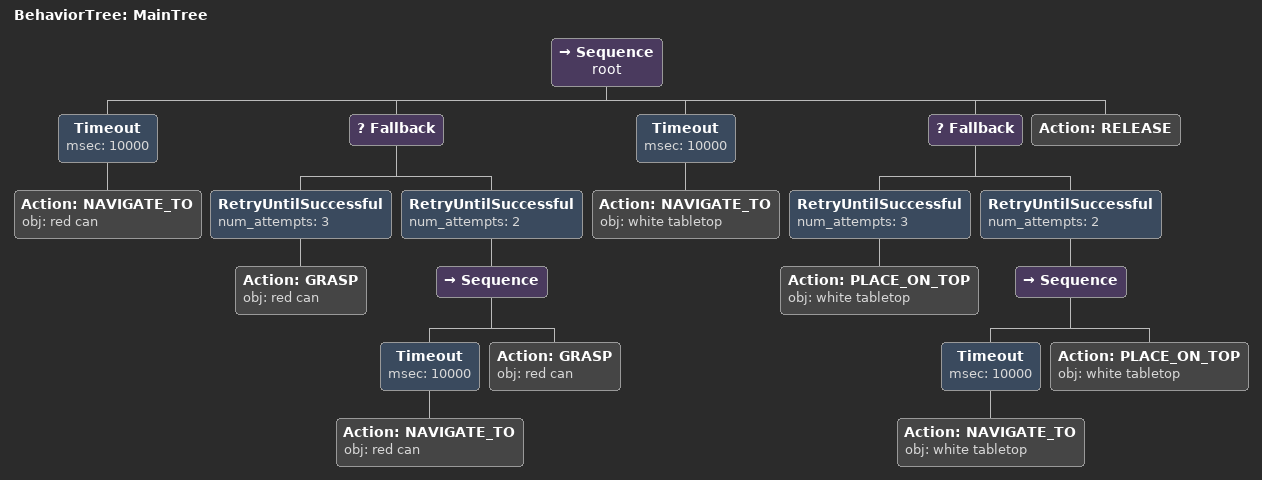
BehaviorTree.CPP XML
<root main_tree_to_execute="MainTree">
  <BehaviorTree ID="MainTree">
    <Sequence name="root">
      <!-- Timeout: Prevent getting stuck navigating to red can -->
      <Timeout msec="10000">
        <Action ID="NAVIGATE_TO" obj="red can"/>
      </Timeout>
      <!-- Fallback: Robust grasp with retry and recovery -->
      <Fallback>
        <!-- Primary attempt: Grasp the red can -->
        <RetryUntilSuccessful num_attempts="3">
          <Action ID="GRASP" obj="red can"/>
        </RetryUntilSuccessful>
        <!-- Recovery: Retry navigation and grasp if initial attempts fail -->
        <RetryUntilSuccessful num_attempts="2">
          <Sequence>
            <Timeout msec="10000">
              <Action ID="NAVIGATE_TO" obj="red can"/>
            </Timeout>
            <Action ID="GRASP" obj="red can"/>
          </Sequence>
        </RetryUntilSuccessful>
      </Fallback>
      <!-- Timeout: Prevent getting stuck navigating to white tabletop -->
      <Timeout msec="10000">
        <Action ID="NAVIGATE_TO" obj="white tabletop"/>
      </Timeout>
      <!-- Fallback: Robust placement with retry and recovery -->
      <Fallback>
        <!-- Primary attempt: Place red can on top of white tabletop -->
        <RetryUntilSuccessful num_attempts="3">
          <Action ID="PLACE_ON_TOP" obj="white tabletop"/>
        </RetryUntilSuccessful>
        <!-- Recovery: Retry navigation and placement if initial attempts fail -->
        <RetryUntilSuccessful num_attempts="2">
          <Sequence>
            <Timeout msec="10000">
              <Action ID="NAVIGATE_TO" obj="white tabletop"/>
            </Timeout>
            <Action ID="PLACE_ON_TOP" obj="white tabletop"/>
          </Sequence>
        </RetryUntilSuccessful>
      </Fallback>
      <!-- Release after placement to terminate manipulation -->
      <Action ID="RELEASE"/>
    </Sequence>
  </BehaviorTree>
</root>
